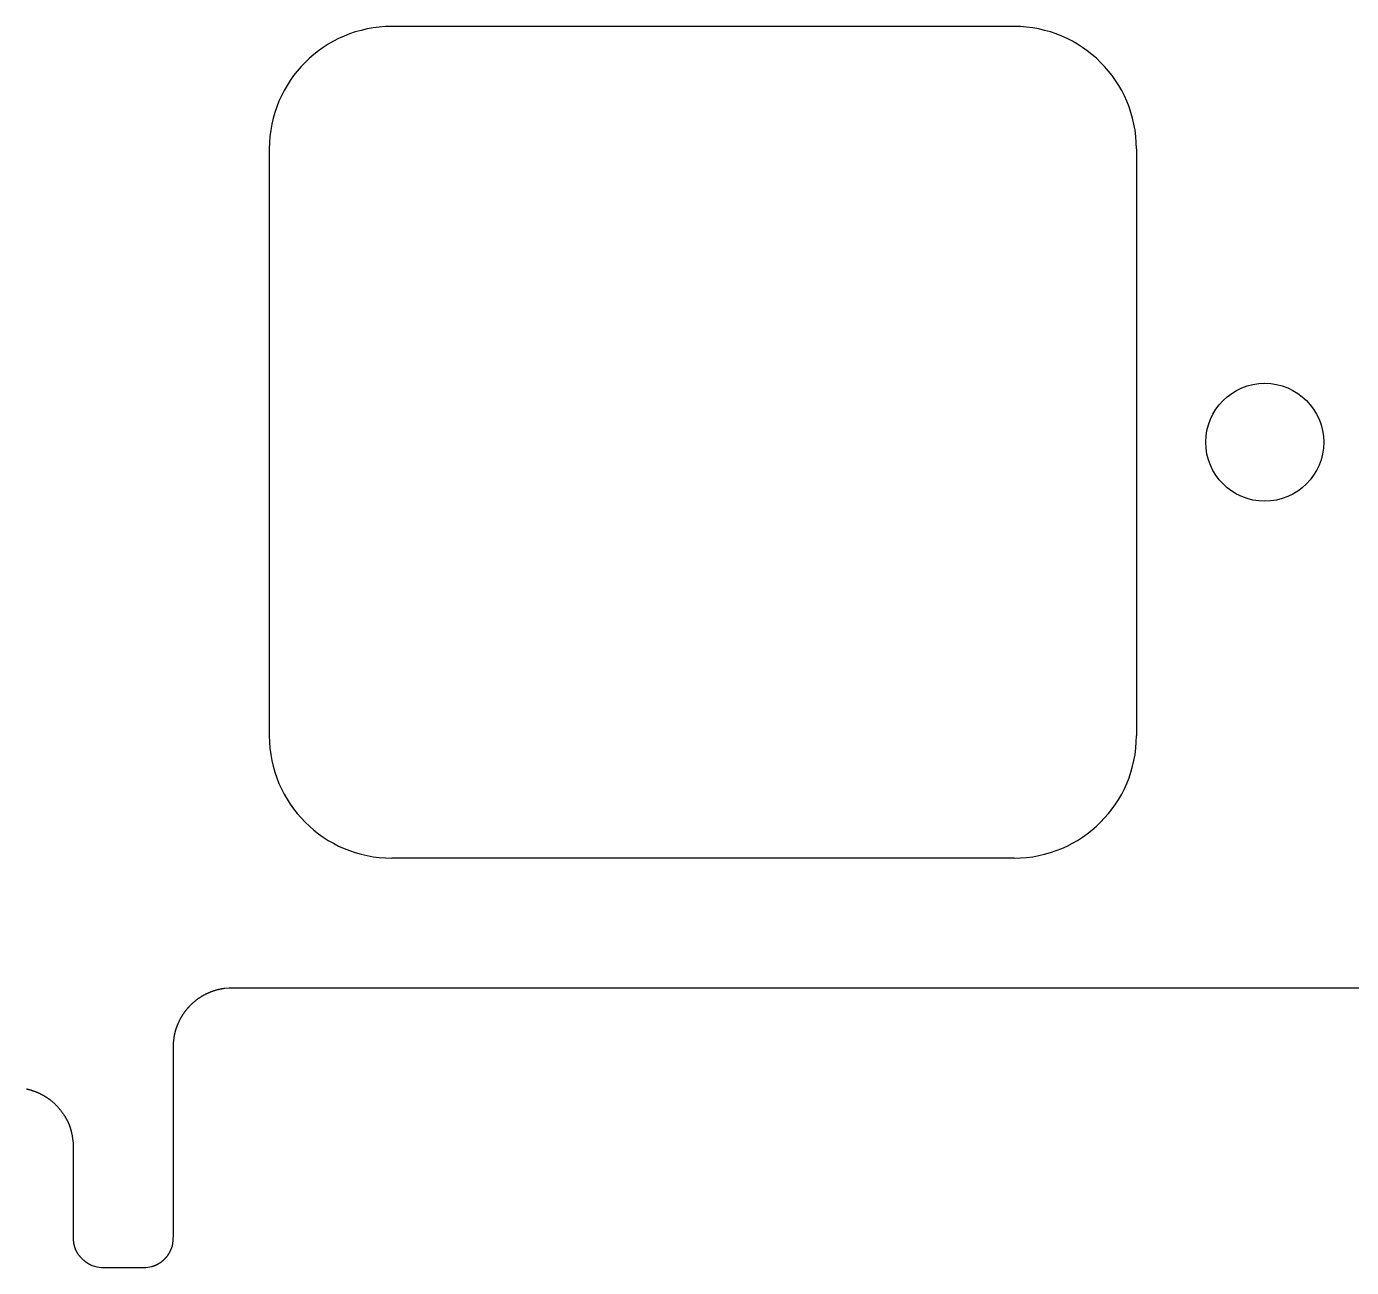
# Model space of a CAD drawing. Header units: millimetres. Extents: x -9 to 276, y -90 to 14.
# Drawn here: x 207.61 to 230.07, y -90.19 to -69.15 of the extents above; entities that cross this region are included whole.
import ezdxf

# ---------------------------------------------------------------- set-up
doc = ezdxf.new("R2010")
doc.units = ezdxf.units.MM
doc.layers.add('BLACK', color=7, linetype='CONTINUOUS')

msp = doc.modelspace()

# ---------------------------------------------------------------- linework, layer by layer
at = {"layer": 'BLACK', "linetype": 'Continuous'}
for p, q in [((224.35145, -69.15205), (213.801449, -69.15205)), ((211.72645, -71.22705), (211.72645, -81.177051)), ((226.42645, -71.22705), (226.42645, -81.17705)), ((224.35145, -83.25205), (213.80145, -83.25205)), ((210.605429, -85.581268), (210.613309, -85.576825)), ((210.613309, -85.576825), (210.621231, -85.572449)), ((210.621231, -85.572449), (210.629196, -85.568141)), ((210.629196, -85.568141), (210.6372, -85.563903)), ((210.6372, -85.563903), (210.645241, -85.559735)), ((210.645241, -85.559735), (210.653319, -85.555638)), ((210.653319, -85.555638), (210.661431, -85.551614)), ((210.661431, -85.551614), (210.669575, -85.547662)), ((210.669575, -85.547662), (210.677749, -85.543785)), ((210.677749, -85.543785), (210.685952, -85.539983)), ((210.685952, -85.539983), (210.69418, -85.536257)), ((210.69418, -85.536257), (210.702432, -85.532608)), ((210.702432, -85.532608), (210.710705, -85.529036)), ((210.710705, -85.529036), (210.718998, -85.525543)), ((210.718998, -85.525543), (210.727309, -85.52213)), ((210.727309, -85.52213), (210.728779, -85.521535)), ((210.728779, -85.521535), (210.732942, -85.519865)), ((210.732942, -85.519865), (210.737107, -85.518216)), ((210.737107, -85.518216), (210.741268, -85.51659)), ((210.741268, -85.51659), (210.745431, -85.514984)), ((210.745431, -85.514984), (210.74959, -85.513402)), ((210.74959, -85.513402), (210.753752, -85.51184)), ((210.753752, -85.51184), (210.757911, -85.5103)), ((210.757911, -85.5103), (210.762073, -85.508781)), ((210.762073, -85.508781), (210.766233, -85.507283)), ((210.766233, -85.507283), (210.770397, -85.505806)), ((210.770397, -85.505806), (210.774559, -85.50435)), ((210.774559, -85.50435), (210.778725, -85.502914)), ((210.778725, -85.502914), (210.78289, -85.5015)), ((210.78289, -85.5015), (210.78706, -85.500105)), ((210.78706, -85.500105), (210.79123, -85.498731)), ((210.79123, -85.498731), (210.795404, -85.497377)), ((210.795404, -85.497377), (210.79958, -85.496043)), ((210.79958, -85.496043), (210.80376, -85.494729)), ((210.80376, -85.494729), (210.807942, -85.493436)), ((210.807942, -85.493436), (210.812129, -85.492161)), ((210.812129, -85.492161), (210.81632, -85.490907)), ((210.81632, -85.490907), (210.820515, -85.489672)), ((210.820515, -85.489672), (210.824714, -85.488457)), ((210.824714, -85.488457), (210.828919, -85.487261)), ((210.828919, -85.487261), (210.837343, -85.484927)), ((210.837343, -85.484927), (210.845791, -85.482669)), ((210.845791, -85.482669), (210.854264, -85.480488)), ((210.854264, -85.480488), (210.862765, -85.478382)), ((210.862765, -85.478382), (210.871296, -85.476351)), ((210.871296, -85.476351), (210.87986, -85.474394)), ((210.87986, -85.474394), (210.888459, -85.472512)), ((210.888459, -85.472512), (210.897095, -85.470703)), ((210.897095, -85.470703), (210.905771, -85.468967)), ((210.905771, -85.468967), (210.91449, -85.467305)), ((210.91449, -85.467305), (210.923255, -85.465715)), ((210.923255, -85.465715), (210.932067, -85.464198)), ((210.932067, -85.464198), (210.94093, -85.462753)), ((210.94093, -85.462753), (210.949846, -85.461381)), ((210.949846, -85.461381), (210.958818, -85.460081)), ((210.958818, -85.460081), (210.967849, -85.458854)), ((210.967849, -85.458854), (210.971291, -85.458407)), ((210.971291, -85.458407), (211.044092, -85.451044)), ((211.044092, -85.451044), (211.061503, -85.449893)), ((211.061503, -85.449893), (211.074566, -85.449426)), ((211.074566, -85.449426), (211.078853, -85.449388)), ((211.078853, -85.449388), (211.082953, -85.449424)), ((211.082953, -85.449424), (211.087065, -85.449528)), ((211.087065, -85.449528), (211.091088, -85.449678)), ((211.091088, -85.449678), (211.092388, -85.449729)), ((211.092388, -85.449729), (211.117486, -85.450127)), ((211.117486, -85.450127), (211.148556, -85.450136)), ((211.148556, -85.450136), (211.179382, -85.450122)), ((211.179382, -85.450122), (211.215569, -85.450106)), ((211.215569, -85.450106), (211.356008, -85.450088)), ((211.356008, -85.450088), (211.382227, -85.450087)), ((211.382227, -85.450087), (211.615021, -85.450073)), ((211.615021, -85.450073), (211.921265, -85.450055)), ((211.921265, -85.450055), (212.734599, -85.45003)), ((212.734599, -85.45003), (213.822229, -85.450013)), ((213.822229, -85.450013), (215.184155, -85.450003)), ((215.184155, -85.450003), (215.967979, -85.45)), ((215.967979, -85.45), (216.17465, -85.45)), ((216.17465, -85.45), (216.385617, -85.45)), ((216.385617, -85.45), (216.492715, -85.45)), ((216.492715, -85.45), (216.682352, -85.45)), ((216.682352, -85.45), (216.899496, -85.45)), ((216.899496, -85.45), (217.11664, -85.45)), ((217.11664, -85.45), (217.551004, -85.45)), ((217.551004, -85.45), (217.985538, -85.45)), ((217.985538, -85.45), (219.288081, -85.45)), ((219.288081, -85.45), (220.156658, -85.45)), ((220.156658, -85.45), (221.89381, -85.45)), ((221.89381, -85.45), (223.630963, -85.45)), ((223.630963, -85.45), (225.368116, -85.45)), ((225.368116, -85.45), (227.105269, -85.45)), ((227.105269, -85.45), (230.579575, -85.45)), ((210.335674, -85.806928), (210.338587, -85.803444)), ((210.338587, -85.803444), (210.34151, -85.79998)), ((210.34151, -85.79998), (210.344448, -85.796528)), ((210.344448, -85.796528), (210.347395, -85.793097)), ((210.347395, -85.793097), (210.350357, -85.789679)), ((210.350357, -85.789679), (210.353327, -85.786283)), ((210.353327, -85.786283), (210.356312, -85.782899)), ((210.356312, -85.782899), (210.359305, -85.779538)), ((210.359305, -85.779538), (210.362313, -85.776189)), ((210.362313, -85.776189), (210.365328, -85.772863)), ((210.365328, -85.772863), (210.368357, -85.769551)), ((210.368357, -85.769551), (210.371393, -85.766261)), ((210.371393, -85.766261), (210.374444, -85.762984)), ((210.374444, -85.762984), (210.3775, -85.759731)), ((210.3775, -85.759731), (210.380571, -85.756492)), ((210.380571, -85.756492), (210.383647, -85.753277)), ((210.383647, -85.753277), (210.386738, -85.750075)), ((210.386738, -85.750075), (210.389833, -85.746897)), ((210.389833, -85.746897), (210.392942, -85.743734)), ((210.392942, -85.743734), (210.396056, -85.740595)), ((210.396056, -85.740595), (210.399183, -85.73747)), ((210.399183, -85.73747), (210.402314, -85.73437)), ((210.402314, -85.73437), (210.405459, -85.731285)), ((210.405459, -85.731285), (210.408608, -85.728224)), ((210.408608, -85.728224), (210.411769, -85.725178)), ((210.411769, -85.725178), (210.414934, -85.722158)), ((210.414934, -85.722158), (210.418111, -85.719152)), ((210.418111, -85.719152), (210.421292, -85.716172)), ((210.421292, -85.716172), (210.424485, -85.713207)), ((210.424485, -85.713207), (210.42768, -85.710267)), ((210.42768, -85.710267), (210.430888, -85.707343)), ((210.430888, -85.707343), (210.433006, -85.705428)), ((210.433006, -85.705428), (210.439447, -85.699674)), ((210.439447, -85.699674), (210.445959, -85.693964)), ((210.445959, -85.693964), (210.452541, -85.688299)), ((210.452541, -85.688299), (210.459193, -85.682678)), ((210.459193, -85.682678), (210.465914, -85.677104)), ((210.465914, -85.677104), (210.472703, -85.671577)), ((210.472703, -85.671577), (210.479559, -85.666098)), ((210.479559, -85.666098), (210.486483, -85.660668)), ((210.486483, -85.660668), (210.493471, -85.655289)), ((210.493471, -85.655289), (210.500525, -85.64996)), ((210.500525, -85.64996), (210.507642, -85.644683)), ((210.507642, -85.644683), (210.514822, -85.639459)), ((210.514822, -85.639459), (210.522063, -85.634289)), ((210.522063, -85.634289), (210.529365, -85.629174)), ((210.529365, -85.629174), (210.536726, -85.624114)), ((210.536726, -85.624114), (210.544146, -85.619112)), ((210.544146, -85.619112), (210.551622, -85.614168)), ((210.551622, -85.614168), (210.559153, -85.609283)), ((210.559153, -85.609283), (210.566739, -85.604457)), ((210.566739, -85.604457), (210.574378, -85.599693)), ((210.574378, -85.599693), (210.582067, -85.594991)), ((210.582067, -85.594991), (210.589807, -85.590352)), ((210.589807, -85.590352), (210.597595, -85.585778)), ((210.597595, -85.585778), (210.605429, -85.581268)), ((210.194218, -86.028797), (210.198035, -86.020763)), ((210.198035, -86.020763), (210.201934, -86.012745)), ((210.201934, -86.012745), (210.205915, -86.004741)), ((210.205915, -86.004741), (210.209978, -85.996751)), ((210.209978, -85.996751), (210.214124, -85.988774)), ((210.214124, -85.988774), (210.216197, -85.98485)), ((210.216197, -85.98485), (210.220468, -85.976893)), ((210.220468, -85.976893), (210.222634, -85.972921)), ((210.222634, -85.972921), (210.22482, -85.968954)), ((210.22482, -85.968954), (210.227026, -85.964991)), ((210.227026, -85.964991), (210.229252, -85.961035)), ((210.229252, -85.961035), (210.231498, -85.957083)), ((210.231498, -85.957083), (210.233764, -85.953138)), ((210.233764, -85.953138), (210.236049, -85.949199)), ((210.236049, -85.949199), (210.238353, -85.945267)), ((210.238353, -85.945267), (210.240677, -85.941341)), ((210.240677, -85.941341), (210.24302, -85.937423)), ((210.24302, -85.937423), (210.245381, -85.933512)), ((210.245381, -85.933512), (210.247761, -85.929608)), ((210.247761, -85.929608), (210.25016, -85.925714)), ((210.25016, -85.925714), (210.252577, -85.921826)), ((210.252577, -85.921826), (210.255012, -85.917948)), ((210.255012, -85.917948), (210.257466, -85.914078)), ((210.257466, -85.914078), (210.259937, -85.910219)), ((210.259937, -85.910219), (210.262426, -85.906367)), ((210.262426, -85.906367), (210.264932, -85.902527)), ((210.264932, -85.902527), (210.267457, -85.898695)), ((210.267457, -85.898695), (210.269997, -85.894875)), ((210.269997, -85.894875), (210.272556, -85.891064)), ((210.272556, -85.891064), (210.275131, -85.887266)), ((210.275131, -85.887266), (210.277723, -85.883476)), ((210.277723, -85.883476), (210.28033, -85.8797)), ((210.28033, -85.8797), (210.282956, -85.875934)), ((210.282956, -85.875934), (210.285595, -85.872182)), ((210.285595, -85.872182), (210.288253, -85.868439)), ((210.288253, -85.868439), (210.290924, -85.864711)), ((210.290924, -85.864711), (210.293613, -85.860994)), ((210.293613, -85.860994), (210.296315, -85.857292)), ((210.296315, -85.857292), (210.299035, -85.8536)), ((210.299035, -85.8536), (210.301767, -85.849925)), ((210.301767, -85.849925), (210.304517, -85.84626)), ((210.304517, -85.84626), (210.307279, -85.842612)), ((210.307279, -85.842612), (210.310058, -85.838975)), ((210.310058, -85.838975), (210.312848, -85.835356)), ((210.312848, -85.835356), (210.315655, -85.831747)), ((210.315655, -85.831747), (210.318474, -85.828157)), ((210.318474, -85.828157), (210.321309, -85.824579)), ((210.321309, -85.824579), (210.324154, -85.821019)), ((210.324154, -85.821019), (210.327016, -85.817471)), ((210.327016, -85.817471), (210.329888, -85.813942)), ((210.329888, -85.813942), (210.332776, -85.810425)), ((210.332776, -85.810425), (210.335674, -85.806928)), ((210.120668, -86.253555), (210.121526, -86.249218)), ((210.121526, -86.249218), (210.122403, -86.244887)), ((210.122403, -86.244887), (210.123298, -86.240566)), ((210.123298, -86.240566), (210.124213, -86.236251)), ((210.124213, -86.236251), (210.125146, -86.231946)), ((210.125146, -86.231946), (210.126098, -86.227647)), ((210.126098, -86.227647), (210.127069, -86.223357)), ((210.127069, -86.223357), (210.128059, -86.219073)), ((210.128059, -86.219073), (210.129067, -86.214798)), ((210.129067, -86.214798), (210.130095, -86.210528)), ((210.130095, -86.210528), (210.131141, -86.206268)), ((210.131141, -86.206268), (210.132206, -86.202014)), ((210.132206, -86.202014), (210.133289, -86.197768)), ((210.133289, -86.197768), (210.134392, -86.193527)), ((210.134392, -86.193527), (210.135514, -86.189295)), ((210.135514, -86.189295), (210.136654, -86.185069)), ((210.136654, -86.185069), (210.137813, -86.18085)), ((210.137813, -86.18085), (210.138992, -86.176637)), ((210.138992, -86.176637), (210.140189, -86.172432)), ((210.140189, -86.172432), (210.141405, -86.168233)), ((210.141405, -86.168233), (210.14264, -86.164041)), ((210.14264, -86.164041), (210.143894, -86.159854)), ((210.143894, -86.159854), (210.145167, -86.155674)), ((210.145167, -86.155674), (210.146459, -86.1515)), ((210.146459, -86.1515), (210.14777, -86.147333)), ((210.14777, -86.147333), (210.1491, -86.143171)), ((210.1491, -86.143171), (210.150449, -86.139016)), ((210.150449, -86.139016), (210.151818, -86.134866)), ((210.151818, -86.134866), (210.153205, -86.130722)), ((210.153205, -86.130722), (210.154612, -86.126584)), ((210.154612, -86.126584), (210.156038, -86.122452)), ((210.156038, -86.122452), (210.157483, -86.118325)), ((210.157483, -86.118325), (210.158947, -86.114203)), ((210.158947, -86.114203), (210.160431, -86.110087)), ((210.160431, -86.110087), (210.161934, -86.105977)), ((210.161934, -86.105977), (210.163456, -86.101872)), ((210.163456, -86.101872), (210.164998, -86.097772)), ((210.164998, -86.097772), (210.166559, -86.093677)), ((210.166559, -86.093677), (210.16814, -86.089587)), ((210.16814, -86.089587), (210.16974, -86.085502)), ((210.16974, -86.085502), (210.17136, -86.081422)), ((210.17136, -86.081422), (210.172999, -86.077347)), ((210.172999, -86.077347), (210.174658, -86.073277)), ((210.174658, -86.073277), (210.176337, -86.069211)), ((210.176337, -86.069211), (210.179754, -86.061094)), ((210.179754, -86.061094), (210.18325, -86.052994)), ((210.18325, -86.052994), (210.186825, -86.044912)), ((210.186825, -86.044912), (210.190481, -86.036846)), ((210.190481, -86.036846), (210.194218, -86.028797)), ((210.101476, -86.499934), (210.10171, -86.448663)), ((210.10171, -86.448663), (210.103633, -86.384162)), ((210.103633, -86.384162), (210.111839, -86.306277)), ((210.111839, -86.306277), (210.112471, -86.301836)), ((210.112471, -86.301836), (210.113122, -86.297401)), ((210.113122, -86.297401), (210.113791, -86.292979)), ((210.113791, -86.292979), (210.11448, -86.288562)), ((210.11448, -86.288562), (210.115188, -86.284158)), ((210.115188, -86.284158), (210.115914, -86.279759)), ((210.115914, -86.279759), (210.116659, -86.275372)), ((210.116659, -86.275372), (210.117423, -86.27099)), ((210.117423, -86.27099), (210.118206, -86.26662)), ((210.118206, -86.26662), (210.119008, -86.262256)), ((210.119008, -86.262256), (210.119828, -86.257903)), ((210.119828, -86.257903), (210.120668, -86.253555)), ((210.101483, -86.523096), (210.101476, -86.499934)), ((210.101482, -86.755804), (210.10151, -86.700767)), ((210.10153, -86.545061), (210.101483, -86.523096)), ((210.10151, -86.700767), (210.101546, -86.65981)), ((210.101548, -86.552388), (210.10153, -86.545061)), ((210.101546, -86.65981), (210.101564, -86.642012)), ((210.101583, -86.623716), (210.101548, -86.552388)), ((210.101564, -86.642012), (210.101583, -86.623716)), ((210.101455, -87.047733), (210.101482, -86.755804)), ((210.101456, -87.229414), (210.101455, -87.047733)), ((207.608465, -87.165483), (207.612531, -87.166318)), ((207.612531, -87.166318), (207.616593, -87.167174)), ((207.616593, -87.167174), (207.62064, -87.168047)), ((207.62064, -87.168047), (207.624683, -87.168939)), ((207.624683, -87.168939), (207.628715, -87.169849)), ((207.628715, -87.169849), (207.632745, -87.17078)), ((207.632745, -87.17078), (207.636769, -87.17173)), ((207.636769, -87.17173), (207.640792, -87.1727)), ((207.640792, -87.1727), (207.644814, -87.17369)), ((207.644814, -87.17369), (207.648837, -87.174702)), ((207.648837, -87.174702), (207.656889, -87.176788)), ((207.656889, -87.176788), (207.664961, -87.178962)), ((207.664961, -87.178962), (207.673065, -87.181227)), ((207.673065, -87.181227), (207.681213, -87.183588)), ((207.681213, -87.183588), (207.689416, -87.186049)), ((207.689416, -87.186049), (207.695153, -87.187819)), ((207.695153, -87.187819), (207.69931, -87.189126)), ((207.69931, -87.189126), (207.703476, -87.190458)), ((207.703476, -87.190458), (207.707653, -87.191814)), ((207.707653, -87.191814), (207.711839, -87.193194)), ((207.711839, -87.193194), (207.716032, -87.194597)), ((207.716032, -87.194597), (207.720235, -87.196025)), ((207.720235, -87.196025), (207.724443, -87.197475)), ((207.724443, -87.197475), (207.728659, -87.19895)), ((207.728659, -87.19895), (207.732879, -87.200447)), ((207.732879, -87.200447), (207.737107, -87.201969)), ((207.737107, -87.201969), (207.741336, -87.203512)), ((207.741336, -87.203512), (207.745572, -87.205079)), ((207.745572, -87.205079), (207.749808, -87.206667)), ((207.749808, -87.206667), (207.75405, -87.208279)), ((207.75405, -87.208279), (207.75829, -87.209911)), ((207.75829, -87.209911), (207.762535, -87.211567)), ((207.762535, -87.211567), (207.766776, -87.213244)), ((207.766776, -87.213244), (207.771022, -87.214943)), ((207.771022, -87.214943), (207.775263, -87.216662)), ((207.775263, -87.216662), (207.779507, -87.218404)), ((207.779507, -87.218404), (207.783744, -87.220165)), ((207.783744, -87.220165), (207.787984, -87.221949)), ((207.787984, -87.221949), (207.792215, -87.223751)), ((207.792215, -87.223751), (207.796448, -87.225575)), ((207.796448, -87.225575), (207.800672, -87.227417)), ((207.800672, -87.227417), (207.804896, -87.229282)), ((207.804896, -87.229282), (207.809109, -87.231163)), ((207.809109, -87.231163), (207.813322, -87.233067)), ((207.813322, -87.233067), (207.817522, -87.234986)), ((207.817522, -87.234986), (207.821722, -87.236928)), ((207.821722, -87.236928), (207.825907, -87.238885)), ((207.825907, -87.238885), (207.830092, -87.240863)), ((207.830092, -87.240863), (207.83426, -87.242857)), ((207.83426, -87.242857), (207.838427, -87.244871)), ((207.838427, -87.244871), (207.842577, -87.2469)), ((207.842577, -87.2469), (207.846724, -87.24895)), ((207.846724, -87.24895), (207.850853, -87.251013)), ((207.850853, -87.251013), (207.854979, -87.253098)), ((207.854979, -87.253098), (207.859085, -87.255194)), ((207.859085, -87.255194), (207.863188, -87.257312)), ((207.863188, -87.257312), (207.86727, -87.259441)), ((207.86727, -87.259441), (207.871348, -87.261591)), ((207.871348, -87.261591), (207.875404, -87.263752)), ((207.875404, -87.263752), (207.879455, -87.265934)), ((207.879455, -87.265934), (207.883484, -87.268125)), ((207.883484, -87.268125), (207.887507, -87.270337)), ((207.887507, -87.270337), (207.891506, -87.272559)), ((207.891506, -87.272559), (207.895499, -87.2748)), ((207.895499, -87.2748), (207.899468, -87.27705)), ((207.899468, -87.27705), (207.90343, -87.27932)), ((207.90343, -87.27932), (207.907366, -87.281598)), ((207.907366, -87.281598), (207.911296, -87.283896)), ((207.911296, -87.283896), (207.915199, -87.286201)), ((207.915199, -87.286201), (207.919095, -87.288525)), ((207.919095, -87.288525), (207.922963, -87.290857)), ((207.922963, -87.290857), (207.926824, -87.293207)), ((207.926824, -87.293207), (207.930656, -87.295563)), ((207.930656, -87.295563), (207.934481, -87.297939)), ((207.934481, -87.297939), (207.938277, -87.30032)), ((207.938277, -87.30032), (207.942064, -87.302719)), ((207.942064, -87.302719), (207.945822, -87.305123)), ((207.945822, -87.305123), (207.94957, -87.307546)), ((207.94957, -87.307546), (207.953289, -87.309973)), ((207.953289, -87.309973), (207.956999, -87.312418)), ((207.956999, -87.312418), (207.960678, -87.314867)), ((207.960678, -87.314867), (207.964347, -87.317333)), ((207.964347, -87.317333), (207.967986, -87.319803)), ((207.967986, -87.319803), (207.971614, -87.322291)), ((207.971614, -87.322291), (207.975211, -87.324781)), ((207.975211, -87.324781), (207.978797, -87.327289)), ((207.978797, -87.327289), (207.982352, -87.329799)), ((207.982352, -87.329799), (207.985896, -87.332325)), ((207.985896, -87.332325), (207.989408, -87.334854)), ((207.989408, -87.334854), (207.992909, -87.337399)), ((207.992909, -87.337399), (207.996377, -87.339946)), ((207.996377, -87.339946), (207.999834, -87.342509)), ((207.999834, -87.342509), (208.005213, -87.346548)), ((208.005213, -87.346548), (208.01198, -87.351718)), ((208.01198, -87.351718), (208.018728, -87.356974)), ((208.018728, -87.356974), (208.025455, -87.362316)), ((208.025455, -87.362316), (208.032162, -87.367742)), ((208.032162, -87.367742), (208.038845, -87.373253)), ((208.038845, -87.373253), (208.045506, -87.378849)), ((210.101456, -87.337986), (210.101456, -87.229414)), ((210.101456, -87.55513), (210.101456, -87.337986)), ((208.045506, -87.378849), (208.052142, -87.384528)), ((208.052142, -87.384528), (208.058753, -87.39029)), ((208.058753, -87.39029), (208.065337, -87.396135)), ((208.065337, -87.396135), (208.071893, -87.402062)), ((208.071893, -87.402062), (208.07842, -87.40807)), ((208.07842, -87.40807), (208.084917, -87.414159)), ((208.084917, -87.414159), (208.091382, -87.420327)), ((208.091382, -87.420327), (208.097814, -87.426575)), ((208.097814, -87.426575), (208.104212, -87.4329)), ((208.104212, -87.4329), (208.110575, -87.439303)), ((208.110575, -87.439303), (208.1169, -87.445782)), ((208.1169, -87.445782), (208.123188, -87.452336)), ((208.123188, -87.452336), (208.129435, -87.458964)), ((208.129435, -87.458964), (208.135642, -87.465664)), ((208.135642, -87.465664), (208.141806, -87.472436)), ((208.141806, -87.472436), (208.147925, -87.479278)), ((208.147925, -87.479278), (208.153999, -87.486188)), ((208.153999, -87.486188), (208.160026, -87.493166)), ((208.160026, -87.493166), (208.166004, -87.500209)), ((208.166004, -87.500209), (208.171931, -87.507316)), ((208.171931, -87.507316), (208.177807, -87.514486)), ((208.177807, -87.514486), (208.183629, -87.521716)), ((208.183629, -87.521716), (208.189396, -87.529004)), ((208.189396, -87.529004), (208.195106, -87.53635)), ((208.195106, -87.53635), (208.200757, -87.54375)), ((208.200757, -87.54375), (208.206348, -87.551203)), ((208.206348, -87.551203), (208.211877, -87.558706)), ((208.211877, -87.558706), (208.217343, -87.566258)), ((208.217343, -87.566258), (208.222744, -87.573856)), ((208.222744, -87.573856), (208.228078, -87.581498)), ((208.228078, -87.581498), (208.233343, -87.589181)), ((208.233343, -87.589181), (208.238539, -87.596903)), ((208.238539, -87.596903), (208.243662, -87.604661)), ((210.101456, -87.989418), (210.101456, -87.55513)), ((208.243662, -87.604661), (208.246613, -87.609196)), ((208.246613, -87.609196), (208.249127, -87.613099)), ((208.249127, -87.613099), (208.25162, -87.617007)), ((208.25162, -87.617007), (208.254076, -87.620895)), ((208.254076, -87.620895), (208.256513, -87.624789)), ((208.256513, -87.624789), (208.258915, -87.628665)), ((208.258915, -87.628665), (208.261296, -87.632547)), ((208.261296, -87.632547), (208.263644, -87.636412)), ((208.263644, -87.636412), (208.265972, -87.640283)), ((208.265972, -87.640283), (208.268268, -87.644139)), ((208.268268, -87.644139), (208.270543, -87.648001)), ((208.270543, -87.648001), (208.272788, -87.65185)), ((208.272788, -87.65185), (208.275013, -87.655704)), ((208.275013, -87.655704), (208.277207, -87.659546)), ((208.277207, -87.659546), (208.279382, -87.663395)), ((208.279382, -87.663395), (208.281528, -87.667232)), ((208.281528, -87.667232), (208.283654, -87.671077)), ((208.283654, -87.671077), (208.285752, -87.674911)), ((208.285752, -87.674911), (208.287831, -87.678752)), ((208.287831, -87.678752), (208.289882, -87.682584)), ((208.289882, -87.682584), (208.291914, -87.686423)), ((208.291914, -87.686423), (208.29392, -87.690254)), ((208.29392, -87.690254), (208.295906, -87.694093)), ((208.295906, -87.694093), (208.297867, -87.697925)), ((208.297867, -87.697925), (208.299809, -87.701765)), ((208.299809, -87.701765), (208.301726, -87.705599)), ((208.301726, -87.705599), (208.303624, -87.709441)), ((208.303624, -87.709441), (208.305497, -87.713278)), ((208.305497, -87.713278), (208.307353, -87.717124)), ((208.307353, -87.717124), (208.309184, -87.720966)), ((208.309184, -87.720966), (208.310997, -87.724816)), ((208.310997, -87.724816), (208.312786, -87.728664)), ((208.312786, -87.728664), (208.314558, -87.73252)), ((208.314558, -87.73252), (208.316307, -87.736375)), ((208.316307, -87.736375), (208.318037, -87.740239)), ((208.318037, -87.740239), (208.319746, -87.744101)), ((208.319746, -87.744101), (208.321437, -87.747974)), ((208.321437, -87.747974), (208.323105, -87.751846)), ((208.323105, -87.751846), (208.324757, -87.755728)), ((208.324757, -87.755728), (208.326386, -87.759611)), ((208.326386, -87.759611), (208.327999, -87.763503)), ((208.327999, -87.763503), (208.32959, -87.767398)), ((208.32959, -87.767398), (208.331164, -87.771303)), ((208.331164, -87.771303), (208.332717, -87.77521)), ((208.332717, -87.77521), (208.334253, -87.779129)), ((208.334253, -87.779129), (208.335769, -87.78305)), ((208.335769, -87.78305), (208.337268, -87.786983)), ((208.337268, -87.786983), (208.338746, -87.79092)), ((208.338746, -87.79092), (208.340208, -87.794868)), ((208.340208, -87.794868), (208.34165, -87.798822)), ((208.34165, -87.798822), (208.343076, -87.802787)), ((208.343076, -87.802787), (208.344482, -87.806758)), ((208.344482, -87.806758), (208.345871, -87.810741)), ((208.345871, -87.810741), (208.347241, -87.814731)), ((208.347241, -87.814731), (208.348594, -87.818733)), ((208.348594, -87.818733), (208.349929, -87.822744)), ((208.349929, -87.822744), (208.351247, -87.826766)), ((208.351247, -87.826766), (208.352546, -87.830798)), ((208.352546, -87.830798), (208.353829, -87.834841)), ((208.353829, -87.834841), (208.355094, -87.838895)), ((208.355094, -87.838895), (208.356342, -87.842962)), ((208.356342, -87.842962), (208.357572, -87.847039)), ((208.357572, -87.847039), (208.358785, -87.85113)), ((208.358785, -87.85113), (208.359981, -87.855232)), ((208.359981, -87.855232), (208.36116, -87.859347)), ((208.36116, -87.859347), (208.362321, -87.863476)), ((208.362321, -87.863476), (208.363466, -87.867617)), ((208.363466, -87.867617), (208.364593, -87.871773)), ((208.364593, -87.871773), (208.365704, -87.875942)), ((208.365704, -87.875942), (208.366798, -87.880126)), ((208.366798, -87.880126), (208.367875, -87.884324)), ((208.367875, -87.884324), (208.369978, -87.892766)), ((208.369978, -87.892766), (208.372014, -87.901269)), ((208.372014, -87.901269), (208.373984, -87.909838)), ((208.373984, -87.909838), (208.375886, -87.918473)), ((208.375886, -87.918473), (208.377593, -87.926554)), ((208.377593, -87.926554), (208.399815, -88.086418)), ((210.101457, -88.106158), (210.101456, -87.989418)), ((208.399815, -88.086418), (208.400031, -88.089849)), ((208.400031, -88.089849), (208.400218, -88.09316)), ((208.400218, -88.09316), (208.400371, -88.09623)), ((208.400371, -88.09623), (208.400502, -88.099266)), ((208.400502, -88.099266), (208.400706, -88.105361)), ((208.400706, -88.105361), (208.40085, -88.112059)), ((208.40085, -88.112059), (208.400946, -88.120254)), ((208.400946, -88.120254), (208.401006, -88.131917)), ((208.401006, -88.131917), (208.401033, -88.142827)), ((208.401033, -88.142827), (208.401048, -88.149177)), ((208.401048, -88.149177), (208.401228, -88.206935)), ((208.401228, -88.206935), (208.401351, -88.243918)), ((208.401351, -88.243918), (208.401458, -88.280713)), ((210.101457, -88.423707), (210.101457, -88.106158)), ((208.401458, -88.497857), (208.401436, -88.565678)), ((208.401458, -88.280713), (208.401553, -88.332385)), ((208.401508, -88.453184), (208.401458, -88.497857)), ((208.401529, -88.436496), (208.401508, -88.453184)), ((208.401573, -88.382077), (208.401529, -88.436496)), ((208.401553, -88.332385), (208.401573, -88.382077)), ((210.101454, -88.50311), (210.101457, -88.423707)), ((208.401458, -88.715001), (208.401414, -88.807259)), ((208.401436, -88.565678), (208.401447, -88.628842)), ((208.401447, -88.628842), (208.401458, -88.715001)), ((210.101457, -88.857995), (210.101454, -88.50311)), ((208.401326, -88.926797), (208.401302, -89.000529)), ((208.40138, -88.852917), (208.401326, -88.926797)), ((208.401414, -88.807259), (208.40138, -88.852917)), ((210.10147, -88.951515), (210.101457, -88.857995)), ((208.401302, -89.000529), (208.401336, -89.074548)), ((208.401336, -89.074548), (208.401384, -89.111801)), ((208.401384, -89.111801), (208.401458, -89.149289)), ((208.401458, -89.149289), (208.401637, -89.212742)), ((210.101457, -89.292283), (210.101488, -89.139916)), ((210.101488, -89.139916), (210.10147, -88.951515)), ((208.401637, -89.212742), (208.401746, -89.246051)), ((208.401746, -89.246051), (208.401886, -89.289489)), ((208.401886, -89.289489), (208.402009, -89.332849)), ((208.402009, -89.332849), (208.402099, -89.375994)), ((208.402099, -89.375994), (208.402139, -89.418782)), ((210.101413, -89.440889), (210.101427, -89.357734)), ((210.101427, -89.357734), (210.101442, -89.3253)), ((210.101442, -89.3253), (210.101457, -89.292283)), ((208.401093, -89.619807), (208.401009, -89.631271)), ((208.401323, -89.596592), (208.401093, -89.619807)), ((208.401458, -89.583578), (208.401323, -89.596592)), ((208.401639, -89.563718), (208.401458, -89.583578)), ((208.401788, -89.543613), (208.401639, -89.563718)), ((208.401908, -89.523278), (208.401788, -89.543613)), ((208.402, -89.502732), (208.401908, -89.523278)), ((208.402068, -89.481991), (208.402, -89.502732)), ((208.402112, -89.461075), (208.402068, -89.481991)), ((208.402139, -89.418782), (208.402112, -89.461075)), ((210.101409, -89.625418), (210.101492, -89.597287)), ((210.101458, -89.509427), (210.101413, -89.440889)), ((210.101475, -89.523034), (210.101458, -89.509427)), ((210.101514, -89.565423), (210.101475, -89.523034)), ((210.101492, -89.597287), (210.101514, -89.565423)), ((208.401009, -89.631271), (208.400961, -89.642638)), ((208.400961, -89.642638), (208.400961, -89.653909)), ((208.400961, -89.653909), (208.401022, -89.665082)), ((208.401022, -89.665082), (208.401078, -89.670632)), ((208.401078, -89.670632), (208.401154, -89.676157)), ((208.401154, -89.676157), (208.401251, -89.681658)), ((208.401251, -89.681658), (208.40137, -89.687134)), ((208.40137, -89.687134), (208.401513, -89.692586)), ((208.401513, -89.692586), (208.401681, -89.698012)), ((208.401681, -89.698012), (208.401876, -89.703414)), ((208.401876, -89.703414), (208.4021, -89.708792)), ((208.4021, -89.708792), (208.402353, -89.714144)), ((208.402353, -89.714144), (208.402637, -89.719471)), ((208.402637, -89.719471), (208.402954, -89.724773)), ((208.402954, -89.724773), (208.403305, -89.73005)), ((208.403305, -89.73005), (208.403692, -89.735302)), ((208.403692, -89.735302), (208.404116, -89.740529)), ((208.404116, -89.740529), (208.404579, -89.745731)), ((208.404579, -89.745731), (208.405081, -89.750907)), ((208.405081, -89.750907), (208.405626, -89.756058)), ((208.405626, -89.756058), (208.406213, -89.761183)), ((208.406213, -89.761183), (208.406844, -89.766283)), ((208.406844, -89.766283), (208.407522, -89.771357)), ((208.407522, -89.771357), (208.407973, -89.774537)), ((208.407973, -89.774537), (208.408442, -89.777707)), ((208.408442, -89.777707), (208.408927, -89.780847)), ((208.408927, -89.780847), (208.409432, -89.783978)), ((208.409432, -89.783978), (208.409952, -89.78708)), ((208.409952, -89.78708), (208.41049, -89.790173)), ((208.41049, -89.790173), (208.411045, -89.79324)), ((208.411045, -89.79324), (208.411618, -89.796297)), ((208.411618, -89.796297), (208.412207, -89.799328)), ((208.412207, -89.799328), (208.412814, -89.802351)), ((208.412814, -89.802351), (208.413437, -89.805349)), ((208.413437, -89.805349), (208.414079, -89.808339)), ((208.414079, -89.808339), (208.414736, -89.811305)), ((208.414736, -89.811305), (208.415412, -89.814263)), ((208.415412, -89.814263), (208.416104, -89.817199)), ((208.416104, -89.817199), (208.416814, -89.820127)), ((208.416814, -89.820127), (208.417539, -89.823034)), ((208.417539, -89.823034), (208.418284, -89.825932)), ((208.418284, -89.825932), (208.419044, -89.828811)), ((208.419044, -89.828811), (208.419822, -89.831682)), ((208.419822, -89.831682), (208.420617, -89.834535)), ((208.420617, -89.834535), (208.42143, -89.837379)), ((208.42143, -89.837379), (208.422258, -89.840206)), ((208.422258, -89.840206), (208.423106, -89.843025)), ((208.423106, -89.843025), (208.423969, -89.845827)), ((208.423969, -89.845827), (208.424851, -89.848623)), ((210.046099, -89.922406), (210.083641, -89.826117)), ((210.083641, -89.826117), (210.098549, -89.740976)), ((210.098549, -89.740976), (210.101409, -89.625418)), ((208.424851, -89.848623), (208.425749, -89.851402)), ((208.425749, -89.851402), (208.426666, -89.854174)), ((208.426666, -89.854174), (208.427599, -89.856931)), ((208.427599, -89.856931), (208.42855, -89.859681)), ((208.42855, -89.859681), (208.429518, -89.862417)), ((208.429518, -89.862417), (208.430505, -89.865146)), ((208.430505, -89.865146), (208.431509, -89.867862)), ((208.431509, -89.867862), (208.432531, -89.870572)), ((208.432531, -89.870572), (208.43357, -89.873269)), ((208.43357, -89.873269), (208.434628, -89.875959)), ((208.434628, -89.875959), (208.435703, -89.878638)), ((208.435703, -89.878638), (208.436797, -89.881311)), ((208.436797, -89.881311), (208.437909, -89.883972)), ((208.437909, -89.883972), (208.439039, -89.886628)), ((208.439039, -89.886628), (208.440187, -89.889274)), ((208.440187, -89.889274), (208.441354, -89.891913)), ((208.441354, -89.891913), (208.442539, -89.894544)), ((208.442539, -89.894544), (208.443743, -89.897168)), ((208.443743, -89.897168), (208.444966, -89.899784)), ((208.444966, -89.899784), (208.446208, -89.902395)), ((208.446208, -89.902395), (208.447468, -89.904997)), ((208.447468, -89.904997), (208.448748, -89.907594)), ((208.448748, -89.907594), (208.450047, -89.910184)), ((208.450047, -89.910184), (208.451365, -89.912769)), ((208.451365, -89.912769), (208.452703, -89.915347)), ((208.452703, -89.915347), (208.45406, -89.91792)), ((208.45406, -89.91792), (208.455437, -89.920487)), ((208.455437, -89.920487), (208.456834, -89.923049)), ((208.456834, -89.923049), (208.458251, -89.925606)), ((208.458251, -89.925606), (208.459688, -89.928158)), ((208.459688, -89.928158), (208.461726, -89.931708)), ((208.461726, -89.931708), (208.464719, -89.936786)), ((208.464719, -89.936786), (208.467813, -89.941878)), ((208.467813, -89.941878), (208.471008, -89.946983)), ((208.471008, -89.946983), (208.474304, -89.952099)), ((208.474304, -89.952099), (208.477701, -89.957223)), ((208.477701, -89.957223), (208.481198, -89.962355)), ((208.481198, -89.962355), (208.484795, -89.967491)), ((208.484795, -89.967491), (208.488491, -89.972629)), ((208.488491, -89.972629), (208.492286, -89.977768)), ((208.492286, -89.977768), (208.496178, -89.982904)), ((208.496178, -89.982904), (208.500167, -89.988035)), ((208.500167, -89.988035), (208.504251, -89.993158)), ((208.504251, -89.993158), (208.508429, -89.998272)), ((208.508429, -89.998272), (208.512699, -90.003372)), ((208.512699, -90.003372), (208.51706, -90.008456)), ((208.51706, -90.008456), (208.52151, -90.013521)), ((208.52151, -90.013521), (208.526047, -90.018565)), ((208.526047, -90.018565), (208.530669, -90.023583)), ((208.530669, -90.023583), (208.535374, -90.028573)), ((208.535374, -90.028573), (208.540159, -90.033531)), ((208.540159, -90.033531), (208.545021, -90.038455)), ((208.545021, -90.038455), (208.549958, -90.043341)), ((208.549958, -90.043341), (208.554967, -90.048185)), ((208.554967, -90.048185), (208.560044, -90.052985)), ((208.560044, -90.052985), (208.565187, -90.057737)), ((208.565187, -90.057737), (208.570392, -90.062437)), ((208.570392, -90.062437), (208.575656, -90.067083)), ((208.575656, -90.067083), (208.580975, -90.071671)), ((209.928978, -90.071399), (209.931539, -90.069144)), ((209.931539, -90.069144), (209.934088, -90.066873)), ((209.934088, -90.066873), (209.9366, -90.064607)), ((209.9366, -90.064607), (209.939101, -90.062325)), ((209.939101, -90.062325), (209.941566, -90.060047)), ((209.941566, -90.060047), (209.94402, -90.057753)), ((209.94402, -90.057753), (209.946439, -90.055464)), ((209.946439, -90.055464), (209.948846, -90.053158)), ((209.948846, -90.053158), (209.951219, -90.050857)), ((209.951219, -90.050857), (209.953581, -90.048539)), ((209.953581, -90.048539), (209.955909, -90.046226)), ((209.955909, -90.046226), (209.958226, -90.043896)), ((209.958226, -90.043896), (209.96051, -90.041569)), ((209.96051, -90.041569), (209.962782, -90.039227)), ((209.962782, -90.039227), (209.965023, -90.036888)), ((209.965023, -90.036888), (209.967251, -90.034533)), ((209.967251, -90.034533), (209.969449, -90.03218)), ((209.969449, -90.03218), (209.971634, -90.029812)), ((209.971634, -90.029812), (209.97379, -90.027446)), ((209.97379, -90.027446), (209.975932, -90.025065)), ((209.975932, -90.025065), (209.978046, -90.022685)), ((209.978046, -90.022685), (209.980147, -90.02029)), ((209.980147, -90.02029), (209.982219, -90.017897)), ((209.982219, -90.017897), (209.984279, -90.015488)), ((209.984279, -90.015488), (209.98631, -90.01308)), ((209.98631, -90.01308), (209.988329, -90.010657)), ((209.988329, -90.010657), (209.99032, -90.008235)), ((209.99032, -90.008235), (209.992298, -90.005797)), ((209.992298, -90.005797), (209.99425, -90.003361)), ((209.99425, -90.003361), (209.996188, -90.000909)), ((209.996188, -90.000909), (209.9981, -89.998457)), ((209.9981, -89.998457), (209.999999, -89.99599)), ((209.999999, -89.99599), (210.001872, -89.993523)), ((210.001872, -89.993523), (210.003731, -89.991041)), ((210.003731, -89.991041), (210.005566, -89.988558)), ((210.005566, -89.988558), (210.007387, -89.986061)), ((210.007387, -89.986061), (210.009183, -89.983563)), ((210.009183, -89.983563), (210.010966, -89.981049)), ((210.010966, -89.981049), (210.012724, -89.978535)), ((210.012724, -89.978535), (210.014469, -89.976006)), ((210.014469, -89.976006), (210.01619, -89.973475)), ((210.01619, -89.973475), (210.017896, -89.97093)), ((210.017896, -89.97093), (210.01958, -89.968383)), ((210.01958, -89.968383), (210.02125, -89.96582)), ((210.02125, -89.96582), (210.022896, -89.963256)), ((210.022896, -89.963256), (210.024529, -89.960677)), ((210.024529, -89.960677), (210.026139, -89.958096)), ((210.026139, -89.958096), (210.027735, -89.9555)), ((210.027735, -89.9555), (210.029309, -89.952901)), ((210.029309, -89.952901), (210.030868, -89.950288)), ((210.030868, -89.950288), (210.032406, -89.947671)), ((210.032406, -89.947671), (210.033929, -89.94504)), ((210.033929, -89.94504), (210.03543, -89.942406)), ((210.03543, -89.942406), (210.036917, -89.939756)), ((210.036917, -89.939756), (210.038383, -89.937104)), ((210.038383, -89.937104), (210.039835, -89.934436)), ((210.039835, -89.934436), (210.041265, -89.931764)), ((210.041265, -89.931764), (210.042681, -89.929078)), ((210.042681, -89.929078), (210.044076, -89.926387)), ((210.044076, -89.926387), (210.045456, -89.923682)), ((210.045456, -89.923682), (210.046099, -89.922406)), ((208.580975, -90.071671), (208.586345, -90.076197)), ((208.586345, -90.076197), (208.591763, -90.080659)), ((208.591763, -90.080659), (208.594488, -90.082865)), ((208.594488, -90.082865), (208.597224, -90.085054)), ((208.597224, -90.085054), (208.599969, -90.087224)), ((208.599969, -90.087224), (208.602724, -90.089377)), ((208.602724, -90.089377), (208.605488, -90.091511)), ((208.605488, -90.091511), (208.60826, -90.093627)), ((208.60826, -90.093627), (208.61104, -90.095723)), ((208.61104, -90.095723), (208.613828, -90.0978)), ((208.613828, -90.0978), (208.616621, -90.099857)), ((208.616621, -90.099857), (208.619422, -90.101894)), ((208.619422, -90.101894), (208.622228, -90.103909)), ((208.622228, -90.103909), (208.62504, -90.105905)), ((208.62504, -90.105905), (208.627855, -90.107878)), ((208.627855, -90.107878), (208.630676, -90.109831)), ((208.630676, -90.109831), (208.633498, -90.111761)), ((208.633498, -90.111761), (208.636326, -90.11367)), ((208.636326, -90.11367), (208.639154, -90.115555)), ((208.639154, -90.115555), (208.641987, -90.11742)), ((208.641987, -90.11742), (208.644818, -90.119259)), ((208.644818, -90.119259), (208.647653, -90.121077)), ((208.647653, -90.121077), (208.650486, -90.122869)), ((208.650486, -90.122869), (208.653322, -90.124641)), ((208.653322, -90.124641), (208.656153, -90.126385)), ((208.656153, -90.126385), (208.658988, -90.128108)), ((208.658988, -90.128108), (208.661816, -90.129804)), ((208.661816, -90.129804), (208.664647, -90.131478)), ((208.664647, -90.131478), (208.667471, -90.133124)), ((208.667471, -90.133124), (208.670296, -90.134749)), ((208.670296, -90.134749), (208.673113, -90.136345)), ((208.673113, -90.136345), (208.675931, -90.137919)), ((208.675931, -90.137919), (208.678739, -90.139464)), ((208.678739, -90.139464), (208.681548, -90.140987)), ((208.681548, -90.140987), (208.684345, -90.14248)), ((208.684345, -90.14248), (208.687143, -90.143952)), ((208.687143, -90.143952), (208.689928, -90.145394)), ((208.689928, -90.145394), (208.692712, -90.146813)), ((208.692712, -90.146813), (208.695483, -90.148202)), ((208.695483, -90.148202), (208.698253, -90.149569)), ((208.698253, -90.149569), (208.701008, -90.150906)), ((208.701008, -90.150906), (208.703762, -90.15222)), ((208.703762, -90.15222), (208.706499, -90.153505)), ((208.706499, -90.153505), (208.709234, -90.154766)), ((208.709234, -90.154766), (208.711953, -90.155997)), ((208.711953, -90.155997), (208.714669, -90.157205)), ((208.714669, -90.157205), (208.717367, -90.158383)), ((208.717367, -90.158383), (208.720062, -90.159538)), ((208.720062, -90.159538), (208.723644, -90.161039)), ((208.723644, -90.161039), (208.80226, -90.183833)), ((208.80226, -90.183833), (208.884066, -90.193423)), ((208.884066, -90.193423), (208.887249, -90.193623)), ((208.887249, -90.193623), (208.890149, -90.193783)), ((208.890149, -90.193783), (208.892532, -90.193894)), ((208.892532, -90.193894), (208.894789, -90.193978)), ((208.894789, -90.193978), (208.898956, -90.194075)), ((208.898956, -90.194075), (208.903339, -90.194098)), ((208.903339, -90.194098), (208.908928, -90.194049)), ((208.908928, -90.194049), (208.915235, -90.193955)), ((208.915235, -90.193955), (208.926109, -90.193795)), ((208.926109, -90.193795), (208.932911, -90.193717)), ((208.932911, -90.193717), (208.940816, -90.19365)), ((208.940816, -90.19365), (208.957214, -90.193574)), ((208.957214, -90.193574), (208.981252, -90.193541)), ((208.981252, -90.193541), (209.015569, -90.193567)), ((209.015569, -90.193567), (209.062426, -90.19366)), ((209.062426, -90.19366), (209.094175, -90.193726)), ((209.094175, -90.193726), (209.137345, -90.193769)), ((209.137345, -90.193769), (209.180805, -90.193745)), ((209.180805, -90.193745), (209.202747, -90.193726)), ((209.202747, -90.193726), (209.257214, -90.193728)), ((209.257214, -90.193728), (209.334953, -90.193799)), ((209.334953, -90.193799), (209.371596, -90.193844)), ((209.371596, -90.193844), (209.419945, -90.193902)), ((209.419945, -90.193902), (209.528469, -90.193744)), ((209.528469, -90.193744), (209.549939, -90.193645)), ((209.549939, -90.193645), (209.576921, -90.193522)), ((209.576921, -90.193522), (209.599611, -90.193452)), ((209.599611, -90.193452), (209.60528, -90.193448)), ((209.60528, -90.193448), (209.614175, -90.193431)), ((209.614175, -90.193431), (209.61789, -90.1934)), ((209.61789, -90.1934), (209.621296, -90.19334)), ((209.621296, -90.19334), (209.624526, -90.193243)), ((209.624526, -90.193243), (209.627715, -90.193099)), ((209.627715, -90.193099), (209.630998, -90.192899)), ((209.630998, -90.192899), (209.634507, -90.192632)), ((209.634507, -90.192632), (209.735745, -90.175355)), ((209.735745, -90.175355), (209.738761, -90.174576)), ((209.738761, -90.174576), (209.741759, -90.173781)), ((209.741759, -90.173781), (209.744741, -90.172969)), ((209.744741, -90.172969), (209.747705, -90.172142)), ((209.747705, -90.172142), (209.750654, -90.171298)), ((209.750654, -90.171298), (209.753585, -90.170439)), ((209.753585, -90.170439), (209.756502, -90.169563)), ((209.756502, -90.169563), (209.759402, -90.168671)), ((209.759402, -90.168671), (209.765158, -90.166839)), ((209.765158, -90.166839), (209.770857, -90.164941)), ((209.770857, -90.164941), (209.776499, -90.162979)), ((209.776499, -90.162979), (209.782088, -90.16095)), ((209.782088, -90.16095), (209.787627, -90.158855)), ((209.787627, -90.158855), (209.793117, -90.156694)), ((209.793117, -90.156694), (209.798562, -90.154465)), ((209.798562, -90.154465), (209.803963, -90.152167)), ((209.803963, -90.152167), (209.809324, -90.149801)), ((209.809324, -90.149801), (209.814646, -90.147364)), ((209.814646, -90.147364), (209.819933, -90.144856)), ((209.819933, -90.144856), (209.825187, -90.142276)), ((209.825187, -90.142276), (209.830411, -90.139622)), ((209.830411, -90.139622), (209.835608, -90.136892)), ((209.835608, -90.136892), (209.84078, -90.134086)), ((209.84078, -90.134086), (209.84593, -90.1312)), ((209.84593, -90.1312), (209.851062, -90.128234)), ((209.851062, -90.128234), (209.856178, -90.125185)), ((209.856178, -90.125185), (209.861283, -90.122051)), ((209.861283, -90.122051), (209.866378, -90.118828)), ((209.866378, -90.118828), (209.871469, -90.115515)), ((209.871469, -90.115515), (209.876558, -90.112108)), ((209.876558, -90.112108), (209.88165, -90.108603)), ((209.88165, -90.108603), (209.886749, -90.104997)), ((209.886749, -90.104997), (209.891859, -90.101286)), ((209.891859, -90.101286), (209.896986, -90.097464)), ((209.896986, -90.097464), (209.902134, -90.093528)), ((209.902134, -90.093528), (209.90731, -90.08947)), ((209.90731, -90.08947), (209.91252, -90.085284)), ((209.91252, -90.085284), (209.917771, -90.080965)), ((209.917771, -90.080965), (209.918465, -90.080386)), ((209.918465, -90.080386), (209.921124, -90.078153)), ((209.921124, -90.078153), (209.923772, -90.075903)), ((209.923772, -90.075903), (209.926381, -90.073659)), ((209.926381, -90.073659), (209.928978, -90.071399))]:
    msp.add_line(p, q, dxfattribs=at)
at = {"layer": 'BLACK'}
msp.add_circle((228.60145, -76.20205), 1, dxfattribs=at)
for centre, radius, start, end in [((213.801454, -71.227054), 2.075004, 90.0001381, 179.9998896), ((224.35145, -71.22705), 2.075, 0, 90), ((213.801452, -81.177048), 2.075002, 180.0000828, 269.9999448), ((224.35145, -81.17705), 2.075, 270, 0)]:
    msp.add_arc(centre, radius, start, end, dxfattribs=at)

doc.saveas('drawing.dxf')
